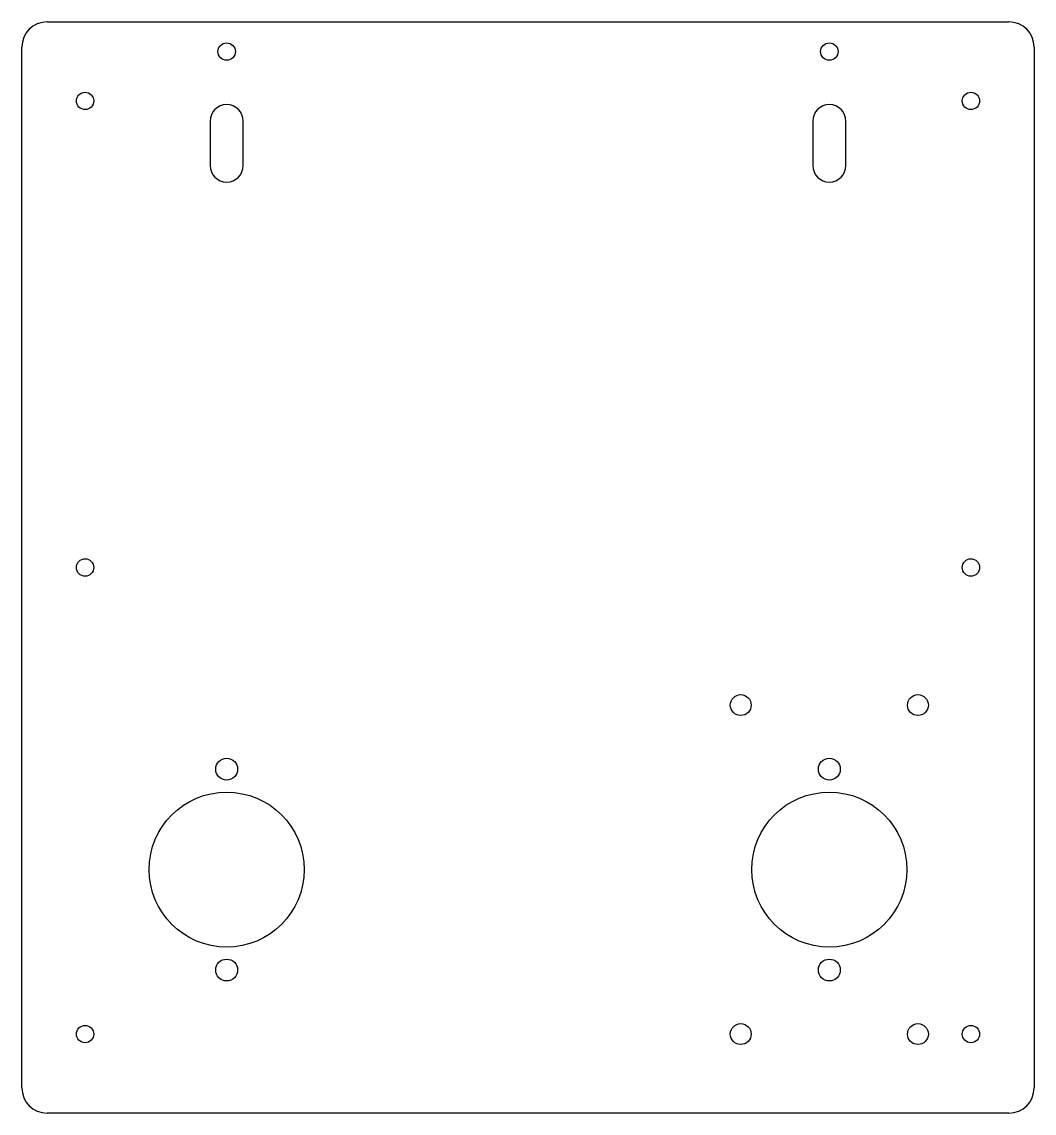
# Model space of a CAD drawing. Header units: millimetres. Extents: x -160 to 160, y 355 to 700.
import ezdxf

# ---------------------------------------------------------------- set-up
doc = ezdxf.new("R2010")
doc.units = ezdxf.units.MM

msp = doc.modelspace()

# ---------------------------------------------------------------- linework, layer by layer
for p, q in [((-152, 700), (152, 700)), ((-160, 363), (-160, 692)), ((160, 692), (160, 363)), ((-100.5, 668.6), (-100.5, 654.6)), ((-90, 654.6), (-90, 668.6)), ((90, 668.6), (90, 654.6)), ((100.5, 654.6), (100.5, 668.6)), ((152, 355), (-152, 355))]:
    msp.add_line(p, q)
for centre, radius in [((-95.25, 690.6), 2.75), ((95.25, 690.6), 2.75), ((-140, 675), 2.75), ((140, 675), 2.75), ((-140, 527.5), 2.75), ((140, 527.5), 2.75), ((67.25, 484), 3.3), ((123.25, 484), 3.3), ((-95.25, 463.75), 3.45), ((95.25, 463.75), 3.45), ((-95.25, 432), 24.5), ((95.25, 432), 24.5), ((-95.25, 400.25), 3.45), ((95.25, 400.25), 3.45), ((67.25, 380), 3.3), ((123.25, 380), 3.3), ((-140, 380), 2.75), ((140, 380), 2.75)]:
    msp.add_circle(centre, radius)
for centre, radius, start, end in [((-152, 692), 8, 90, 180), ((152, 692), 8, 360, 450), ((-95.25, 668.6), 5.25, 0, 180), ((95.25, 668.6), 5.25, 0, 180), ((-95.25, 654.6), 5.25, 180, 360), ((95.25, 654.6), 5.25, 180, 360), ((-152, 363), 8, -180, -90), ((152, 363), 8, 270, 360)]:
    msp.add_arc(centre, radius, start, end)

doc.saveas('drawing.dxf')
